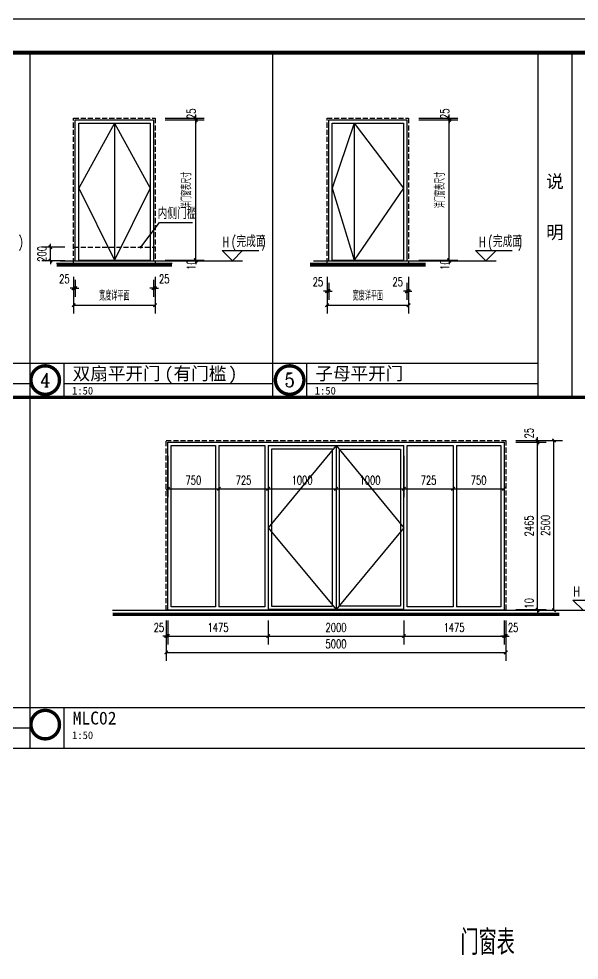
# Model space of a CAD drawing. Header units: millimetres. Extents: x 434053 to 1059003, y -2417481 to 936527.
# Drawn here: x 540490 to 548740, y -2400390 to -2386521 of the extents above; entities that cross this region are included whole.
import ezdxf
from ezdxf.enums import TextEntityAlignment as Align

# ---------------------------------------------------------------- set-up
doc = ezdxf.new("R2010")
doc.units = ezdxf.units.MM
doc.header["$LTSCALE"] = 1000
doc.header["$MEASUREMENT"] = 0
doc.linetypes.add('DASH', pattern=[0.35, 0.25, -0.1])
doc.layers.get('Defpoints').update_dxf_attribs({"color": 6})
for name, color, linetype in [('A-ANNO-DIMS', 3, 'Continuous'), ('A-ANNO-TABL', 7, 'Continuous'), ('A-ANNO-TTLB', 7, 'Continuous'), ('DIM_IDEN', 3, 'Continuous'), ('PUB_DIM', 83, 'Continuous'), ('PUB_TEXT', 7, 'Continuous'), ('WINDOW', 4, 'Continuous'), ('建筑-注释-说明', 7, 'Continuous')]:
    doc.layers.add(name, color=color, linetype=linetype)
doc.styles.add('_TCH_DIM', font='SIMPLEX.shx', dxfattribs={"width": 0.8, "height": 3, "bigfont": 'GBCBIG.shx'})
doc.styles.add('_TCH_DIM_T3', font='SIMPLEX', dxfattribs={"width": 0.705882, "bigfont": 'GBCBIG'})
doc.styles.add('_TCH_LABEL', font='COMPLEX', dxfattribs={"bigfont": 'GBCBIG'})
doc.styles.add('_TCH_WDTABLE', font='SIMPLEX', dxfattribs={"bigfont": 'GBCBIG'})
doc.styles.add('宋体', font='', dxfattribs={"width": 0.8})
doc.styles.get('宋体').set_extended_font_data('SimSun')
doc.dimstyles.new('_TCH_ARCH&&50', dxfattribs={"dimtxt": 127.5, "dimasz": 50, "dimexe": 125, "dimexo": 150, "dimgap": 61.25, "dimtad": 1, "dimdec": 0, "dimzin": 0, "dimdsep": 46, "dimtxsty": '_TCH_DIM_T3', "dimblk": 'ARCHTICK', "dimcen": 0.09, "dimclrt": 7, "dimazin": 2, "dimtfac": 1, "dimtdec": 0, "dimtix": 1, "dimtmove": 2, "dimatfit": 3, "dimfxl": 1, "dimtolj": 1, "dimtzin": 0, "dimarcsym": 0})

# ---------------------------------------------------------------- blocks, each defined once
blk = doc.blocks.new('_ArchTick')
at = {"color": 0, "linetype": 'ByBlock', "const_width": 0.4}
blk.add_lwpolyline([(-0.5, -0.5), (0.5, 0.5)], dxfattribs=at)
blk = doc.blocks.new('*D215')
at = {"layer": 'Defpoints', "color": 0, "transparency": 16777216}
for p in [(545028, -2390170), (546228, -2390170), (546228, -2390740)]:
    blk.add_point(p, dxfattribs=at)
at = {"layer": 'PUB_DIM', "color": 0, "lineweight": -2, "transparency": 16777216}
for p, q in [((545028, -2390320), (545028, -2390865)), ((546228, -2390320), (546228, -2390865)), ((545028, -2390740), (546228, -2390740))]:
    blk.add_line(p, q, dxfattribs=at)
at = {"layer": 'PUB_DIM', "color": 0, "lineweight": -2, "transparency": 16777216, "xscale": 50, "yscale": 50, "zscale": 50, "rotation": 180}
blk.add_blockref('_ArchTick', (545028, -2390740), dxfattribs=at)
at = {"layer": 'PUB_DIM', "color": 0, "lineweight": -2, "transparency": 16777216, "xscale": 50, "yscale": 50, "zscale": 50}
blk.add_blockref('_ArchTick', (546228, -2390740), dxfattribs=at)
at = {"layer": 'PUB_DIM', "color": 7, "transparency": 16777216, "insert": (545628, -2390608), "char_height": 127.5, "attachment_point": 5, "style": '_TCH_DIM_T3'}
blk.add_mtext('\\A1;宽度详平面', dxfattribs=at)
blk = doc.blocks.new('*D216')
at = {"layer": 'Defpoints', "color": 0, "transparency": 16777216}
for p in [(545028, -2390259), (545053, -2390259), (545053, -2390534)]:
    blk.add_point(p, dxfattribs=at)
at = {"layer": 'PUB_DIM', "color": 0, "lineweight": -2, "transparency": 16777216}
for p, q in [((545028, -2390409), (545028, -2390659)), ((545053, -2390409), (545053, -2390659)), ((545028, -2390534), (544978, -2390534)), ((545028, -2390534), (545053, -2390534)), ((545053, -2390534), (545103, -2390534))]:
    blk.add_line(p, q, dxfattribs=at)
at = {"layer": 'PUB_DIM', "color": 0, "lineweight": -2, "transparency": 16777216, "xscale": 50, "yscale": 50, "zscale": 50}
blk.add_blockref('_ArchTick', (545028, -2390534), dxfattribs=at)
at = {"layer": 'PUB_DIM', "color": 0, "lineweight": -2, "transparency": 16777216, "xscale": 50, "yscale": 50, "zscale": 50, "rotation": 180}
blk.add_blockref('_ArchTick', (545053, -2390534), dxfattribs=at)
at = {"layer": 'PUB_DIM', "color": 7, "transparency": 16777216, "insert": (544893, -2390397), "char_height": 127.5, "attachment_point": 5, "style": '_TCH_DIM_T3'}
blk.add_mtext('\\A1;25', dxfattribs=at)
blk = doc.blocks.new('*D223')
at = {"layer": 'Defpoints', "color": 0, "transparency": 16777216}
for p in [(546203, -2390259), (546228, -2390259), (546228, -2390534)]:
    blk.add_point(p, dxfattribs=at)
at = {"layer": 'PUB_DIM', "color": 0, "lineweight": -2, "transparency": 16777216}
for p, q in [((546203, -2390409), (546203, -2390659)), ((546228, -2390409), (546228, -2390659)), ((546203, -2390534), (546153, -2390534)), ((546203, -2390534), (546228, -2390534)), ((546228, -2390534), (546278, -2390534))]:
    blk.add_line(p, q, dxfattribs=at)
at = {"layer": 'PUB_DIM', "color": 0, "lineweight": -2, "transparency": 16777216, "xscale": 50, "yscale": 50, "zscale": 50}
blk.add_blockref('_ArchTick', (546203, -2390534), dxfattribs=at)
at = {"layer": 'PUB_DIM', "color": 0, "lineweight": -2, "transparency": 16777216, "xscale": 50, "yscale": 50, "zscale": 50, "rotation": 180}
blk.add_blockref('_ArchTick', (546228, -2390534), dxfattribs=at)
at = {"layer": 'PUB_DIM', "color": 7, "transparency": 16777216, "insert": (546068, -2390397), "char_height": 127.5, "attachment_point": 5, "style": '_TCH_DIM_T3'}
blk.add_mtext('\\A1;25', dxfattribs=at)
blk = doc.blocks.new('*D228')
at = {"layer": 'Defpoints', "color": 0, "transparency": 16777216}
for p in [(541296, -2390170), (542496, -2390170), (542496, -2390740)]:
    blk.add_point(p, dxfattribs=at)
at = {"layer": 'PUB_DIM', "color": 0, "lineweight": -2, "transparency": 16777216}
for p, q in [((541296, -2390320), (541296, -2390865)), ((542496, -2390320), (542496, -2390865)), ((541296, -2390740), (542496, -2390740))]:
    blk.add_line(p, q, dxfattribs=at)
at = {"layer": 'PUB_DIM', "color": 0, "lineweight": -2, "transparency": 16777216, "xscale": 50, "yscale": 50, "zscale": 50, "rotation": 180}
blk.add_blockref('_ArchTick', (541296, -2390740), dxfattribs=at)
at = {"layer": 'PUB_DIM', "color": 0, "lineweight": -2, "transparency": 16777216, "xscale": 50, "yscale": 50, "zscale": 50}
blk.add_blockref('_ArchTick', (542496, -2390740), dxfattribs=at)
at = {"layer": 'PUB_DIM', "color": 7, "transparency": 16777216, "insert": (541896, -2390608), "char_height": 127.5, "attachment_point": 5, "style": '_TCH_DIM_T3'}
blk.add_mtext('\\A1;宽度详平面', dxfattribs=at)
blk = doc.blocks.new('*D229')
at = {"layer": 'Defpoints', "color": 0, "transparency": 16777216}
for p in [(541296, -2390215), (541321, -2390215), (541321, -2390491)]:
    blk.add_point(p, dxfattribs=at)
at = {"layer": 'PUB_DIM', "color": 0, "lineweight": -2, "transparency": 16777216}
for p, q in [((541296, -2390365), (541296, -2390616)), ((541321, -2390365), (541321, -2390616)), ((541296, -2390491), (541246, -2390491)), ((541296, -2390491), (541321, -2390491)), ((541321, -2390491), (541371, -2390491))]:
    blk.add_line(p, q, dxfattribs=at)
at = {"layer": 'PUB_DIM', "color": 0, "lineweight": -2, "transparency": 16777216, "xscale": 50, "yscale": 50, "zscale": 50}
blk.add_blockref('_ArchTick', (541296, -2390491), dxfattribs=at)
at = {"layer": 'PUB_DIM', "color": 0, "lineweight": -2, "transparency": 16777216, "xscale": 50, "yscale": 50, "zscale": 50, "rotation": 180}
blk.add_blockref('_ArchTick', (541321, -2390491), dxfattribs=at)
at = {"layer": 'PUB_DIM', "color": 7, "transparency": 16777216, "insert": (541161, -2390354), "char_height": 127.5, "attachment_point": 5, "style": '_TCH_DIM_T3'}
blk.add_mtext('\\A1;25', dxfattribs=at)
blk = doc.blocks.new('*D230')
at = {"layer": 'Defpoints', "color": 0, "transparency": 16777216}
for p in [(542471, -2390215), (542496, -2390215), (542496, -2390491)]:
    blk.add_point(p, dxfattribs=at)
at = {"layer": 'PUB_DIM', "color": 0, "lineweight": -2, "transparency": 16777216}
for p, q in [((542471, -2390365), (542471, -2390616)), ((542496, -2390365), (542496, -2390616)), ((542471, -2390491), (542421, -2390491)), ((542471, -2390491), (542496, -2390491)), ((542496, -2390491), (542546, -2390491))]:
    blk.add_line(p, q, dxfattribs=at)
at = {"layer": 'PUB_DIM', "color": 0, "lineweight": -2, "transparency": 16777216, "xscale": 50, "yscale": 50, "zscale": 50}
blk.add_blockref('_ArchTick', (542471, -2390491), dxfattribs=at)
at = {"layer": 'PUB_DIM', "color": 0, "lineweight": -2, "transparency": 16777216, "xscale": 50, "yscale": 50, "zscale": 50, "rotation": 180}
blk.add_blockref('_ArchTick', (542496, -2390491), dxfattribs=at)
at = {"layer": 'PUB_DIM', "color": 7, "transparency": 16777216, "insert": (542631, -2390354), "char_height": 127.5, "attachment_point": 5, "style": '_TCH_DIM_T3'}
blk.add_mtext('\\A1;25', dxfattribs=at)
blk = doc.blocks.new('*D231')
at = {"layer": 'Defpoints', "color": 0, "transparency": 16777216}
for p in [(540955, -2389885), (541317, -2389885), (541317, -2390085)]:
    blk.add_point(p, dxfattribs=at)
at = {"layer": 'PUB_DIM', "color": 0, "lineweight": -2, "transparency": 16777216}
for p, q in [((541167, -2389885), (540830, -2389885)), ((540955, -2389885), (540955, -2389835)), ((540955, -2390085), (540955, -2389885)), ((541167, -2390085), (540830, -2390085)), ((540955, -2390085), (540955, -2390135))]:
    blk.add_line(p, q, dxfattribs=at)
at = {"layer": 'PUB_DIM', "color": 0, "lineweight": -2, "transparency": 16777216, "xscale": 50, "yscale": 50, "zscale": 50}
for p, rotation in [((540955, -2389885), 270), ((540955, -2390085), 90)]:
    blk.add_blockref('_ArchTick', p, dxfattribs=dict(at, rotation=rotation))
at = {"layer": 'PUB_DIM', "color": 7, "transparency": 16777216, "insert": (540830, -2389985), "char_height": 127.5, "attachment_point": 5, "rotation": 90, "style": '_TCH_DIM_T3'}
blk.add_mtext('\\A1;200', dxfattribs=at)
blk = doc.blocks.new('*D1348')
at = {"layer": 'A-ANNO-DIMS', "color": 0, "lineweight": -2, "transparency": 16777216}
for p, q in [((542660, -2395384), (542660, -2395739)), ((542685, -2395384), (542685, -2395739)), ((542660, -2395614), (542610, -2395614)), ((542660, -2395614), (542685, -2395614)), ((542685, -2395614), (542735, -2395614))]:
    blk.add_line(p, q, dxfattribs=at)
at = {"layer": 'Defpoints', "color": 0, "transparency": 16777216}
for p in [(542660, -2395234), (542685, -2395234), (542685, -2395614)]:
    blk.add_point(p, dxfattribs=at)
at = {"layer": 'A-ANNO-DIMS', "color": 0, "lineweight": -2, "transparency": 16777216, "xscale": 50, "yscale": 50, "zscale": 50}
blk.add_blockref('_ArchTick', (542660, -2395614), dxfattribs=at)
at = {"layer": 'A-ANNO-DIMS', "color": 0, "lineweight": -2, "transparency": 16777216, "xscale": 50, "yscale": 50, "zscale": 50, "rotation": 180}
blk.add_blockref('_ArchTick', (542685, -2395614), dxfattribs=at)
at = {"layer": 'A-ANNO-DIMS', "color": 7, "transparency": 16777216, "insert": (542552, -2395489), "char_height": 127.5, "attachment_point": 5, "style": '_TCH_DIM_T3'}
blk.add_mtext('\\A1;25', dxfattribs=at)
blk = doc.blocks.new('*D1349')
at = {"layer": 'A-ANNO-DIMS', "color": 0, "lineweight": -2, "transparency": 16777216}
for p, q in [((542685, -2395384), (542685, -2395739)), ((544160, -2395384), (544160, -2395739)), ((542685, -2395614), (544160, -2395614))]:
    blk.add_line(p, q, dxfattribs=at)
at = {"layer": 'Defpoints', "color": 0, "transparency": 16777216}
for p in [(542685, -2395234), (544160, -2395234), (544160, -2395614)]:
    blk.add_point(p, dxfattribs=at)
at = {"layer": 'A-ANNO-DIMS', "color": 0, "lineweight": -2, "transparency": 16777216, "xscale": 50, "yscale": 50, "zscale": 50, "rotation": 180}
blk.add_blockref('_ArchTick', (542685, -2395614), dxfattribs=at)
at = {"layer": 'A-ANNO-DIMS', "color": 0, "lineweight": -2, "transparency": 16777216, "xscale": 50, "yscale": 50, "zscale": 50}
blk.add_blockref('_ArchTick', (544160, -2395614), dxfattribs=at)
at = {"layer": 'A-ANNO-DIMS', "color": 7, "transparency": 16777216, "insert": (543423, -2395489), "char_height": 127.5, "attachment_point": 5, "style": '_TCH_DIM_T3'}
blk.add_mtext('\\A1;1475', dxfattribs=at)
blk = doc.blocks.new('*D1350')
at = {"layer": 'A-ANNO-DIMS', "color": 0, "lineweight": -2, "transparency": 16777216}
for p, q in [((544160, -2395384), (544160, -2395739)), ((546160, -2395384), (546160, -2395739)), ((544160, -2395614), (546160, -2395614))]:
    blk.add_line(p, q, dxfattribs=at)
at = {"layer": 'Defpoints', "color": 0, "transparency": 16777216}
for p in [(544160, -2395234), (546160, -2395234), (546160, -2395614)]:
    blk.add_point(p, dxfattribs=at)
at = {"layer": 'A-ANNO-DIMS', "color": 0, "lineweight": -2, "transparency": 16777216, "xscale": 50, "yscale": 50, "zscale": 50, "rotation": 180}
blk.add_blockref('_ArchTick', (544160, -2395614), dxfattribs=at)
at = {"layer": 'A-ANNO-DIMS', "color": 0, "lineweight": -2, "transparency": 16777216, "xscale": 50, "yscale": 50, "zscale": 50}
blk.add_blockref('_ArchTick', (546160, -2395614), dxfattribs=at)
at = {"layer": 'A-ANNO-DIMS', "color": 7, "transparency": 16777216, "insert": (545160, -2395489), "char_height": 127.5, "attachment_point": 5, "style": '_TCH_DIM_T3'}
blk.add_mtext('\\A1;2000', dxfattribs=at)
blk = doc.blocks.new('*D1351')
at = {"layer": 'A-ANNO-DIMS', "color": 0, "lineweight": -2, "transparency": 16777216}
for p, q in [((546160, -2395384), (546160, -2395739)), ((547635, -2395384), (547635, -2395739)), ((546160, -2395614), (547635, -2395614))]:
    blk.add_line(p, q, dxfattribs=at)
at = {"layer": 'Defpoints', "color": 0, "transparency": 16777216}
for p in [(546160, -2395234), (547635, -2395234), (547635, -2395614)]:
    blk.add_point(p, dxfattribs=at)
at = {"layer": 'A-ANNO-DIMS', "color": 0, "lineweight": -2, "transparency": 16777216, "xscale": 50, "yscale": 50, "zscale": 50, "rotation": 180}
blk.add_blockref('_ArchTick', (546160, -2395614), dxfattribs=at)
at = {"layer": 'A-ANNO-DIMS', "color": 0, "lineweight": -2, "transparency": 16777216, "xscale": 50, "yscale": 50, "zscale": 50}
blk.add_blockref('_ArchTick', (547635, -2395614), dxfattribs=at)
at = {"layer": 'A-ANNO-DIMS', "color": 7, "transparency": 16777216, "insert": (546898, -2395489), "char_height": 127.5, "attachment_point": 5, "style": '_TCH_DIM_T3'}
blk.add_mtext('\\A1;1475', dxfattribs=at)
blk = doc.blocks.new('*D1352')
at = {"layer": 'A-ANNO-DIMS', "color": 0, "lineweight": -2, "transparency": 16777216}
for p, q in [((547635, -2395384), (547635, -2395739)), ((547660, -2395384), (547660, -2395739)), ((547635, -2395614), (547585, -2395614)), ((547635, -2395614), (547660, -2395614)), ((547660, -2395614), (547710, -2395614))]:
    blk.add_line(p, q, dxfattribs=at)
at = {"layer": 'Defpoints', "color": 0, "transparency": 16777216}
for p in [(547635, -2395234), (547660, -2395234), (547660, -2395614)]:
    blk.add_point(p, dxfattribs=at)
at = {"layer": 'A-ANNO-DIMS', "color": 0, "lineweight": -2, "transparency": 16777216, "xscale": 50, "yscale": 50, "zscale": 50}
blk.add_blockref('_ArchTick', (547635, -2395614), dxfattribs=at)
at = {"layer": 'A-ANNO-DIMS', "color": 0, "lineweight": -2, "transparency": 16777216, "xscale": 50, "yscale": 50, "zscale": 50, "rotation": 180}
blk.add_blockref('_ArchTick', (547660, -2395614), dxfattribs=at)
at = {"layer": 'A-ANNO-DIMS', "color": 7, "transparency": 16777216, "insert": (547768, -2395489), "char_height": 127.5, "attachment_point": 5, "style": '_TCH_DIM_T3'}
blk.add_mtext('\\A1;25', dxfattribs=at)
blk = doc.blocks.new('*D1353')
at = {"layer": 'A-ANNO-DIMS', "color": 0, "lineweight": -2, "transparency": 16777216}
for p, q in [((542660, -2395384), (542660, -2395981)), ((547660, -2395384), (547660, -2395981)), ((542660, -2395856), (547660, -2395856))]:
    blk.add_line(p, q, dxfattribs=at)
at = {"layer": 'Defpoints', "color": 0, "transparency": 16777216}
for p in [(542660, -2395234), (547660, -2395234), (547660, -2395856)]:
    blk.add_point(p, dxfattribs=at)
at = {"layer": 'A-ANNO-DIMS', "color": 0, "lineweight": -2, "transparency": 16777216, "xscale": 50, "yscale": 50, "zscale": 50, "rotation": 180}
blk.add_blockref('_ArchTick', (542660, -2395856), dxfattribs=at)
at = {"layer": 'A-ANNO-DIMS', "color": 0, "lineweight": -2, "transparency": 16777216, "xscale": 50, "yscale": 50, "zscale": 50}
blk.add_blockref('_ArchTick', (547660, -2395856), dxfattribs=at)
at = {"layer": 'A-ANNO-DIMS', "color": 7, "transparency": 16777216, "insert": (545160, -2395731), "char_height": 127.5, "attachment_point": 5, "style": '_TCH_DIM_T3'}
blk.add_mtext('\\A1;5000', dxfattribs=at)
blk = doc.blocks.new('*D1354')
at = {"layer": 'A-ANNO-DIMS', "color": 0, "lineweight": -2, "transparency": 16777216}
for p, q in [((548127, -2392734), (548127, -2392684)), ((547810, -2392734), (548252, -2392734)), ((547810, -2392759), (548252, -2392759)), ((548127, -2392759), (548127, -2392734)), ((548127, -2392759), (548127, -2392809))]:
    blk.add_line(p, q, dxfattribs=at)
at = {"layer": 'Defpoints', "color": 0, "transparency": 16777216}
for p in [(547660, -2392734), (547660, -2392759), (548127, -2392734)]:
    blk.add_point(p, dxfattribs=at)
at = {"layer": 'A-ANNO-DIMS', "color": 0, "lineweight": -2, "transparency": 16777216, "xscale": 50, "yscale": 50, "zscale": 50}
for p, rotation in [((548127, -2392734), 270), ((548127, -2392759), 90)]:
    blk.add_blockref('_ArchTick', p, dxfattribs=dict(at, rotation=rotation))
at = {"layer": 'A-ANNO-DIMS', "color": 7, "transparency": 16777216, "insert": (548002, -2392626), "char_height": 127.5, "attachment_point": 5, "rotation": 90, "style": '_TCH_DIM_T3'}
blk.add_mtext('\\A1;25', dxfattribs=at)
blk = doc.blocks.new('*D1355')
at = {"layer": 'A-ANNO-DIMS', "color": 0, "lineweight": -2, "transparency": 16777216}
for p, q in [((547810, -2392759), (548252, -2392759)), ((548127, -2395224), (548127, -2392759)), ((547810, -2395224), (548252, -2395224))]:
    blk.add_line(p, q, dxfattribs=at)
at = {"layer": 'Defpoints', "color": 0, "transparency": 16777216}
for p in [(547660, -2392759), (548127, -2392759), (547660, -2395224)]:
    blk.add_point(p, dxfattribs=at)
at = {"layer": 'A-ANNO-DIMS', "color": 0, "lineweight": -2, "transparency": 16777216, "xscale": 50, "yscale": 50, "zscale": 50}
for p, rotation in [((548127, -2392759), 90), ((548127, -2395224), 270)]:
    blk.add_blockref('_ArchTick', p, dxfattribs=dict(at, rotation=rotation))
at = {"layer": 'A-ANNO-DIMS', "color": 7, "transparency": 16777216, "insert": (548002, -2393992), "char_height": 127.5, "attachment_point": 5, "rotation": 90, "style": '_TCH_DIM_T3'}
blk.add_mtext('\\A1;2465', dxfattribs=at)
blk = doc.blocks.new('*D1356')
at = {"layer": 'A-ANNO-DIMS', "color": 0, "lineweight": -2, "transparency": 16777216}
for p, q in [((547810, -2395224), (548252, -2395224)), ((548127, -2395224), (548127, -2395174)), ((548127, -2395234), (548127, -2395224)), ((547810, -2395234), (548252, -2395234)), ((548127, -2395234), (548127, -2395284))]:
    blk.add_line(p, q, dxfattribs=at)
at = {"layer": 'Defpoints', "color": 0, "transparency": 16777216}
for p in [(547660, -2395224), (548127, -2395224), (547660, -2395234)]:
    blk.add_point(p, dxfattribs=at)
at = {"layer": 'A-ANNO-DIMS', "color": 0, "lineweight": -2, "transparency": 16777216, "xscale": 50, "yscale": 50, "zscale": 50}
for p, rotation in [((548127, -2395224), 270), ((548127, -2395234), 90)]:
    blk.add_blockref('_ArchTick', p, dxfattribs=dict(at, rotation=rotation))
at = {"layer": 'A-ANNO-DIMS', "color": 7, "transparency": 16777216, "insert": (548002, -2395133), "char_height": 127.5, "attachment_point": 5, "rotation": 90, "style": '_TCH_DIM_T3'}
blk.add_mtext('\\A1;10', dxfattribs=at)
blk = doc.blocks.new('*D1357')
at = {"layer": 'A-ANNO-DIMS', "color": 0, "lineweight": -2, "transparency": 16777216}
for p, q in [((547810, -2392734), (548494, -2392734)), ((548369, -2395234), (548369, -2392734)), ((547810, -2395234), (548494, -2395234))]:
    blk.add_line(p, q, dxfattribs=at)
at = {"layer": 'Defpoints', "color": 0, "transparency": 16777216}
for p in [(547660, -2392734), (548369, -2392734), (547660, -2395234)]:
    blk.add_point(p, dxfattribs=at)
at = {"layer": 'A-ANNO-DIMS', "color": 0, "lineweight": -2, "transparency": 16777216, "xscale": 50, "yscale": 50, "zscale": 50}
for p, rotation in [((548369, -2392734), 90), ((548369, -2395234), 270)]:
    blk.add_blockref('_ArchTick', p, dxfattribs=dict(at, rotation=rotation))
at = {"layer": 'A-ANNO-DIMS', "color": 7, "transparency": 16777216, "insert": (548244, -2393984), "char_height": 127.5, "attachment_point": 5, "rotation": 90, "style": '_TCH_DIM_T3'}
blk.add_mtext('\\A1;2500', dxfattribs=at)
blk = doc.blocks.new('*D1358')
at = {"layer": 'A-ANNO-DIMS', "color": 0, "lineweight": -2, "transparency": 16777216}
for p, q in [((542685, -2392959), (542685, -2393570)), ((543435, -2392959), (543435, -2393570)), ((542685, -2393445), (543435, -2393445))]:
    blk.add_line(p, q, dxfattribs=at)
at = {"layer": 'Defpoints', "color": 0, "transparency": 16777216}
for p in [(542685, -2392809), (543435, -2392809), (543435, -2393445)]:
    blk.add_point(p, dxfattribs=at)
at = {"layer": 'A-ANNO-DIMS', "color": 0, "lineweight": -2, "transparency": 16777216, "xscale": 50, "yscale": 50, "zscale": 50, "rotation": 180}
blk.add_blockref('_ArchTick', (542685, -2393445), dxfattribs=at)
at = {"layer": 'A-ANNO-DIMS', "color": 0, "lineweight": -2, "transparency": 16777216, "xscale": 50, "yscale": 50, "zscale": 50}
blk.add_blockref('_ArchTick', (543435, -2393445), dxfattribs=at)
at = {"layer": 'A-ANNO-DIMS', "color": 7, "transparency": 16777216, "insert": (543060, -2393320), "char_height": 127.5, "attachment_point": 5, "style": '_TCH_DIM_T3'}
blk.add_mtext('\\A1;750', dxfattribs=at)
blk = doc.blocks.new('*D1359')
at = {"layer": 'A-ANNO-DIMS', "color": 0, "lineweight": -2, "transparency": 16777216}
for p, q in [((543435, -2392959), (543435, -2393570)), ((544160, -2392959), (544160, -2393570)), ((543435, -2393445), (544160, -2393445))]:
    blk.add_line(p, q, dxfattribs=at)
at = {"layer": 'Defpoints', "color": 0, "transparency": 16777216}
for p in [(543435, -2392809), (544160, -2392809), (544160, -2393445)]:
    blk.add_point(p, dxfattribs=at)
at = {"layer": 'A-ANNO-DIMS', "color": 0, "lineweight": -2, "transparency": 16777216, "xscale": 50, "yscale": 50, "zscale": 50, "rotation": 180}
blk.add_blockref('_ArchTick', (543435, -2393445), dxfattribs=at)
at = {"layer": 'A-ANNO-DIMS', "color": 0, "lineweight": -2, "transparency": 16777216, "xscale": 50, "yscale": 50, "zscale": 50}
blk.add_blockref('_ArchTick', (544160, -2393445), dxfattribs=at)
at = {"layer": 'A-ANNO-DIMS', "color": 7, "transparency": 16777216, "insert": (543798, -2393320), "char_height": 127.5, "attachment_point": 5, "style": '_TCH_DIM_T3'}
blk.add_mtext('\\A1;725', dxfattribs=at)
blk = doc.blocks.new('*D1360')
at = {"layer": 'A-ANNO-DIMS', "color": 0, "lineweight": -2, "transparency": 16777216}
for p, q in [((544160, -2392959), (544160, -2393570)), ((545160, -2392959), (545160, -2393570)), ((544160, -2393445), (545160, -2393445))]:
    blk.add_line(p, q, dxfattribs=at)
at = {"layer": 'Defpoints', "color": 0, "transparency": 16777216}
for p in [(544160, -2392809), (545160, -2392809), (545160, -2393445)]:
    blk.add_point(p, dxfattribs=at)
at = {"layer": 'A-ANNO-DIMS', "color": 0, "lineweight": -2, "transparency": 16777216, "xscale": 50, "yscale": 50, "zscale": 50, "rotation": 180}
blk.add_blockref('_ArchTick', (544160, -2393445), dxfattribs=at)
at = {"layer": 'A-ANNO-DIMS', "color": 0, "lineweight": -2, "transparency": 16777216, "xscale": 50, "yscale": 50, "zscale": 50}
blk.add_blockref('_ArchTick', (545160, -2393445), dxfattribs=at)
at = {"layer": 'A-ANNO-DIMS', "color": 7, "transparency": 16777216, "insert": (544660, -2393320), "char_height": 127.5, "attachment_point": 5, "style": '_TCH_DIM_T3'}
blk.add_mtext('\\A1;1000', dxfattribs=at)
blk = doc.blocks.new('*D1361')
at = {"layer": 'A-ANNO-DIMS', "color": 0, "lineweight": -2, "transparency": 16777216}
for p, q in [((545160, -2392959), (545160, -2393570)), ((546160, -2392959), (546160, -2393570)), ((545160, -2393445), (546160, -2393445))]:
    blk.add_line(p, q, dxfattribs=at)
at = {"layer": 'Defpoints', "color": 0, "transparency": 16777216}
for p in [(545160, -2392809), (546160, -2392809), (546160, -2393445)]:
    blk.add_point(p, dxfattribs=at)
at = {"layer": 'A-ANNO-DIMS', "color": 0, "lineweight": -2, "transparency": 16777216, "xscale": 50, "yscale": 50, "zscale": 50, "rotation": 180}
blk.add_blockref('_ArchTick', (545160, -2393445), dxfattribs=at)
at = {"layer": 'A-ANNO-DIMS', "color": 0, "lineweight": -2, "transparency": 16777216, "xscale": 50, "yscale": 50, "zscale": 50}
blk.add_blockref('_ArchTick', (546160, -2393445), dxfattribs=at)
at = {"layer": 'A-ANNO-DIMS', "color": 7, "transparency": 16777216, "insert": (545660, -2393320), "char_height": 127.5, "attachment_point": 5, "style": '_TCH_DIM_T3'}
blk.add_mtext('\\A1;1000', dxfattribs=at)
blk = doc.blocks.new('*D1362')
at = {"layer": 'A-ANNO-DIMS', "color": 0, "lineweight": -2, "transparency": 16777216}
for p, q in [((546160, -2392959), (546160, -2393570)), ((546885, -2392959), (546885, -2393570)), ((546160, -2393445), (546885, -2393445))]:
    blk.add_line(p, q, dxfattribs=at)
at = {"layer": 'Defpoints', "color": 0, "transparency": 16777216}
for p in [(546160, -2392809), (546885, -2392809), (546885, -2393445)]:
    blk.add_point(p, dxfattribs=at)
at = {"layer": 'A-ANNO-DIMS', "color": 0, "lineweight": -2, "transparency": 16777216, "xscale": 50, "yscale": 50, "zscale": 50, "rotation": 180}
blk.add_blockref('_ArchTick', (546160, -2393445), dxfattribs=at)
at = {"layer": 'A-ANNO-DIMS', "color": 0, "lineweight": -2, "transparency": 16777216, "xscale": 50, "yscale": 50, "zscale": 50}
blk.add_blockref('_ArchTick', (546885, -2393445), dxfattribs=at)
at = {"layer": 'A-ANNO-DIMS', "color": 7, "transparency": 16777216, "insert": (546523, -2393320), "char_height": 127.5, "attachment_point": 5, "style": '_TCH_DIM_T3'}
blk.add_mtext('\\A1;725', dxfattribs=at)
blk = doc.blocks.new('*D1363')
at = {"layer": 'A-ANNO-DIMS', "color": 0, "lineweight": -2, "transparency": 16777216}
for p, q in [((546885, -2392959), (546885, -2393570)), ((547635, -2392959), (547635, -2393570)), ((546885, -2393445), (547635, -2393445))]:
    blk.add_line(p, q, dxfattribs=at)
at = {"layer": 'Defpoints', "color": 0, "transparency": 16777216}
for p in [(546885, -2392809), (547635, -2392809), (547635, -2393445)]:
    blk.add_point(p, dxfattribs=at)
at = {"layer": 'A-ANNO-DIMS', "color": 0, "lineweight": -2, "transparency": 16777216, "xscale": 50, "yscale": 50, "zscale": 50, "rotation": 180}
blk.add_blockref('_ArchTick', (546885, -2393445), dxfattribs=at)
at = {"layer": 'A-ANNO-DIMS', "color": 0, "lineweight": -2, "transparency": 16777216, "xscale": 50, "yscale": 50, "zscale": 50}
blk.add_blockref('_ArchTick', (547635, -2393445), dxfattribs=at)
at = {"layer": 'A-ANNO-DIMS', "color": 7, "transparency": 16777216, "insert": (547260, -2393320), "char_height": 127.5, "attachment_point": 5, "style": '_TCH_DIM_T3'}
blk.add_mtext('\\A1;750', dxfattribs=at)
blk = doc.blocks.new('*D1380')
at = {"layer": 'A-ANNO-DIMS', "color": 0, "lineweight": -2, "transparency": 16777216}
for p, q in [((546378, -2390075), (546953, -2390075)), ((546378, -2390085), (546953, -2390085)), ((546828, -2390075), (546828, -2390025)), ((546828, -2390085), (546828, -2390075)), ((546828, -2390085), (546828, -2390135))]:
    blk.add_line(p, q, dxfattribs=at)
at = {"layer": 'Defpoints', "color": 0, "transparency": 16777216}
for p in [(546228, -2390075), (546228, -2390085), (546828, -2390075)]:
    blk.add_point(p, dxfattribs=at)
at = {"layer": 'A-ANNO-DIMS', "color": 0, "lineweight": -2, "transparency": 16777216, "xscale": 50, "yscale": 50, "zscale": 50}
for p, rotation in [((546828, -2390075), 270), ((546828, -2390085), 90)]:
    blk.add_blockref('_ArchTick', p, dxfattribs=dict(at, rotation=rotation))
at = {"layer": 'A-ANNO-DIMS', "color": 7, "transparency": 16777216, "insert": (546761, -2390143), "char_height": 127.5, "attachment_point": 5, "rotation": 90, "style": '_TCH_DIM_T3'}
blk.add_mtext('\\A1;10', dxfattribs=at)
blk = doc.blocks.new('*D1381')
at = {"layer": 'A-ANNO-DIMS', "color": 0, "lineweight": -2, "transparency": 16777216}
for p, q in [((546378, -2388010), (546953, -2388010)), ((546828, -2390075), (546828, -2388010)), ((546378, -2390075), (546953, -2390075))]:
    blk.add_line(p, q, dxfattribs=at)
at = {"layer": 'Defpoints', "color": 0, "transparency": 16777216}
for p in [(546228, -2388010), (546828, -2388010), (546228, -2390075)]:
    blk.add_point(p, dxfattribs=at)
at = {"layer": 'A-ANNO-DIMS', "color": 0, "lineweight": -2, "transparency": 16777216, "xscale": 50, "yscale": 50, "zscale": 50}
for p, rotation in [((546828, -2388010), 90), ((546828, -2390075), 270)]:
    blk.add_blockref('_ArchTick', p, dxfattribs=dict(at, rotation=rotation))
at = {"layer": 'A-ANNO-DIMS', "color": 7, "transparency": 16777216, "insert": (546699, -2389043), "char_height": 127.5, "attachment_point": 5, "rotation": 90, "style": '_TCH_DIM_T3'}
blk.add_mtext('\\A1;详门窗表尺寸', dxfattribs=at)
blk = doc.blocks.new('*D1382')
at = {"layer": 'A-ANNO-DIMS', "color": 0, "lineweight": -2, "transparency": 16777216}
for p, q in [((546378, -2387985), (546953, -2387985)), ((546378, -2388010), (546953, -2388010)), ((546828, -2387985), (546828, -2387935)), ((546828, -2388010), (546828, -2387985)), ((546828, -2388010), (546828, -2388060))]:
    blk.add_line(p, q, dxfattribs=at)
at = {"layer": 'Defpoints', "color": 0, "transparency": 16777216}
for p in [(546228, -2387985), (546228, -2388010), (546828, -2387985)]:
    blk.add_point(p, dxfattribs=at)
at = {"layer": 'A-ANNO-DIMS', "color": 0, "lineweight": -2, "transparency": 16777216, "xscale": 50, "yscale": 50, "zscale": 50}
for p, rotation in [((546828, -2387985), 270), ((546828, -2388010), 90)]:
    blk.add_blockref('_ArchTick', p, dxfattribs=dict(at, rotation=rotation))
at = {"layer": 'A-ANNO-DIMS', "color": 7, "transparency": 16777216, "insert": (546761, -2387920), "char_height": 127.5, "attachment_point": 5, "rotation": 90, "style": '_TCH_DIM_T3'}
blk.add_mtext('\\A1;25', dxfattribs=at)
blk = doc.blocks.new('*D1383')
at = {"layer": 'A-ANNO-DIMS', "color": 0, "lineweight": -2, "transparency": 16777216}
for p, q in [((542646, -2390075), (543221, -2390075)), ((542646, -2390085), (543221, -2390085)), ((543096, -2390075), (543096, -2390025)), ((543096, -2390085), (543096, -2390075)), ((543096, -2390085), (543096, -2390135))]:
    blk.add_line(p, q, dxfattribs=at)
at = {"layer": 'Defpoints', "color": 0, "transparency": 16777216}
for p in [(542496, -2390075), (542496, -2390085), (543096, -2390075)]:
    blk.add_point(p, dxfattribs=at)
at = {"layer": 'A-ANNO-DIMS', "color": 0, "lineweight": -2, "transparency": 16777216, "xscale": 50, "yscale": 50, "zscale": 50}
for p, rotation in [((543096, -2390075), 270), ((543096, -2390085), 90)]:
    blk.add_blockref('_ArchTick', p, dxfattribs=dict(at, rotation=rotation))
at = {"layer": 'A-ANNO-DIMS', "color": 7, "transparency": 16777216, "insert": (543029, -2390143), "char_height": 127.5, "attachment_point": 5, "rotation": 90, "style": '_TCH_DIM_T3'}
blk.add_mtext('\\A1;10', dxfattribs=at)
blk = doc.blocks.new('*D1384')
at = {"layer": 'A-ANNO-DIMS', "color": 0, "lineweight": -2, "transparency": 16777216}
for p, q in [((542646, -2388010), (543221, -2388010)), ((543096, -2390075), (543096, -2388010)), ((542646, -2390075), (543221, -2390075))]:
    blk.add_line(p, q, dxfattribs=at)
at = {"layer": 'Defpoints', "color": 0, "transparency": 16777216}
for p in [(542496, -2388010), (543096, -2388010), (542496, -2390075)]:
    blk.add_point(p, dxfattribs=at)
at = {"layer": 'A-ANNO-DIMS', "color": 0, "lineweight": -2, "transparency": 16777216, "xscale": 50, "yscale": 50, "zscale": 50}
for p, rotation in [((543096, -2388010), 90), ((543096, -2390075), 270)]:
    blk.add_blockref('_ArchTick', p, dxfattribs=dict(at, rotation=rotation))
at = {"layer": 'A-ANNO-DIMS', "color": 7, "transparency": 16777216, "insert": (542967, -2389043), "char_height": 127.5, "attachment_point": 5, "rotation": 90, "style": '_TCH_DIM_T3'}
blk.add_mtext('\\A1;详门窗表尺寸', dxfattribs=at)
blk = doc.blocks.new('*D1385')
at = {"layer": 'A-ANNO-DIMS', "color": 0, "lineweight": -2, "transparency": 16777216}
for p, q in [((542646, -2387985), (543221, -2387985)), ((542646, -2388010), (543221, -2388010)), ((543096, -2387985), (543096, -2387935)), ((543096, -2388010), (543096, -2387985)), ((543096, -2388010), (543096, -2388060))]:
    blk.add_line(p, q, dxfattribs=at)
at = {"layer": 'Defpoints', "color": 0, "transparency": 16777216}
for p in [(542496, -2387985), (542496, -2388010), (543096, -2387985)]:
    blk.add_point(p, dxfattribs=at)
at = {"layer": 'A-ANNO-DIMS', "color": 0, "lineweight": -2, "transparency": 16777216, "xscale": 50, "yscale": 50, "zscale": 50}
for p, rotation in [((543096, -2387985), 270), ((543096, -2388010), 90)]:
    blk.add_blockref('_ArchTick', p, dxfattribs=dict(at, rotation=rotation))
at = {"layer": 'A-ANNO-DIMS', "color": 7, "transparency": 16777216, "insert": (543029, -2387920), "char_height": 127.5, "attachment_point": 5, "rotation": 90, "style": '_TCH_DIM_T3'}
blk.add_mtext('\\A1;25', dxfattribs=at)

msp = doc.modelspace()

# ---------------------------------------------------------------- linework, layer by layer
for p, q in [((540649.9, -2387021.3), (540649.9, -2392097.1)), ((544223.4, -2387021.3), (544223.4, -2392097.1)), ((548132, -2387021.3), (548132, -2392097.1)), ((541046.3, -2390120.4), (542746.3, -2390120.4)), ((544778.1, -2390120.4), (546478.1, -2390120.4)), ((548132, -2391597.1), (530050.9, -2391597.1)), ((541149.9, -2391597.1), (541149.9, -2392097.1)), ((544723.4, -2391597.1), (544723.4, -2392097.1)), ((540649.9, -2391897.1), (537568.9, -2391897.1)), ((544223.4, -2391897.1), (541149.9, -2391897.1)), ((548132, -2391897.1), (544723.4, -2391897.1)), ((567100.9, -2392097.1), (530050.9, -2392097.1)), ((540649.9, -2392097.1), (540649.9, -2397273)), ((561847.9, -2396673), (530050.9, -2396673)), ((541149.9, -2396673), (541149.9, -2397273)), ((540649.9, -2396973), (530550.9, -2396973)), ((561847.9, -2397273), (530050.9, -2397273))]:
    msp.add_line(p, q)
at = {"color": 3}
msp.add_line((548632, -2387021.3), (548632, -2392097.1), dxfattribs=at)
at = {"color": 11}
for p, q in [((541096.3, -2390085.4), (543284.4, -2390085.4)), ((544828.1, -2390085.4), (547016.2, -2390085.4)), ((541870.3, -2395234.1), (548448.2, -2395234.1))]:
    msp.add_line(p, q, dxfattribs=at)
at = {"const_width": 50}
for points in [[(541046.3, -2390145.4), (542746.3, -2390145.4)], [(544778.1, -2390145.4), (546478.1, -2390145.4)], [(567100.9, -2392097.1), (530050.9, -2392097.1)], [(541870.3, -2395294.1), (548448.2, -2395294.1)]]:
    msp.add_lwpolyline(points, dxfattribs=at)
at = {"layer": 'A-ANNO-TTLB'}
msp.add_lwpolyline([(528800.9, -2416221.3), (528800.9, -2386521.3), (570850.9, -2386521.3), (570850.9, -2416221.3)], close=True, dxfattribs=at)
at = {"layer": 'A-ANNO-TTLB', "const_width": 60}
msp.add_lwpolyline([(530050.9, -2415721.3), (570350.9, -2415721.3), (570350.9, -2387021.3), (530050.9, -2387021.3)], close=True, dxfattribs=at)
at = {"layer": 'DIM_IDEN', "const_width": 50}
for points in [[(541088.3, -2391843.3, 1), (540668.3, -2391843.3, 1)], [(544687.4, -2391843.3, 1), (544267.4, -2391843.3, 1)], [(541088.3, -2396919.2, 1), (540668.3, -2396919.2, 1)]]:
    msp.add_lwpolyline(points, format="xyb", close=True, dxfattribs=at)
at = {"layer": 'PUB_DIM', "linetype": 'ByBlock'}
for p, q in [((542285.3, -2389885.4), (542563.3, -2389523.7)), ((542563.3, -2389523.7), (543044.8, -2389523.7))]:
    msp.add_line(p, q, dxfattribs=at)
at = {"layer": 'PUB_DIM'}
for p, q in [((543634.4, -2390085.4), (543484.4, -2389935.4)), ((543484.4, -2389935.4), (544021.2, -2389935.4)), ((543634.4, -2390085.4), (543784.4, -2389935.4)), ((547366.2, -2390085.4), (547216.2, -2389935.4)), ((547216.2, -2389935.4), (547753, -2389935.4)), ((547366.2, -2390085.4), (547516.2, -2389935.4)), ((543284.4, -2390085.4), (543784.4, -2390085.4)), ((547016.2, -2390085.4), (547516.2, -2390085.4)), ((548798.2, -2395234.1), (548648.2, -2395084.1)), ((548648.2, -2395084.1), (549184.9, -2395084.1)), ((548448.2, -2395234.1), (548948.2, -2395234.1))]:
    msp.add_line(p, q, dxfattribs=at)
at = {"layer": 'PUB_DIM', "linetype": 'ByBlock', "const_width": 20}
msp.add_lwpolyline([(542279.2, -2389893.3, 1), (542291.4, -2389877.5, 1)], format="xyb", close=True, dxfattribs=at)
at = {"layer": 'WINDOW', "color": 11, "linetype": 'DASH', "ltscale": 0.3}
for p, q in [((541296.3, -2390120.4), (541296.3, -2387985.4)), ((541296.3, -2387985.4), (542496.3, -2387985.4)), ((542496.3, -2387985.4), (542496.3, -2390120.4)), ((545028.1, -2390120.4), (545028.1, -2387985.4)), ((545028.1, -2387985.4), (546228.1, -2387985.4)), ((546228.1, -2387985.4), (546228.1, -2390120.4)), ((541296.3, -2389885.4), (542496.3, -2389885.4))]:
    msp.add_line(p, q, dxfattribs=at)
at = {"layer": 'WINDOW'}
for p, q in [((541321.3, -2390085.4), (541321.3, -2388010.4)), ((541321.3, -2388010.4), (542471.3, -2388010.4)), ((542471.3, -2388010.4), (542471.3, -2390085.4)), ((545053.1, -2390085.4), (545053.1, -2388010.4)), ((545053.1, -2388010.4), (546203.1, -2388010.4)), ((546203.1, -2388010.4), (546203.1, -2390085.4)), ((541371.3, -2390085.4), (541371.3, -2388060.4)), ((541371.3, -2388060.4), (542421.3, -2388060.4)), ((541896.3, -2388060.4), (541896.3, -2390075.4)), ((542421.3, -2388060.4), (542421.3, -2390085.4)), ((545103.1, -2390085.4), (545103.1, -2388060.4)), ((545103.1, -2388060.4), (546153.1, -2388060.4)), ((545428.1, -2388060.4), (545428.1, -2390075.4)), ((546153.1, -2388060.4), (546153.1, -2390085.4)), ((541371.3, -2390075.4), (542421.3, -2390075.4)), ((545103.1, -2390075.4), (546153.1, -2390075.4)), ((543385, -2392809.1), (543385, -2395184.1)), ((543435, -2392809.1), (543435, -2395184.1)), ((544110, -2392809.1), (544110, -2395184.1)), ((544160, -2392809.1), (544160, -2395234.1)), ((545160, -2392809.1), (545160, -2395224.1)), ((546160, -2395234.1), (546160, -2392809.1)), ((546210, -2395184.1), (546210, -2392809.1)), ((546885, -2392809.1), (546885, -2395184.1)), ((546935, -2392809.1), (546935, -2395184.1))]:
    msp.add_line(p, q, dxfattribs=at)
at = {"layer": 'WINDOW', "color": 11, "ltscale": 0.3}
for points in [[(541896.3, -2388060.4), (541371.3, -2389015.4), (541896.3, -2390075.4)], [(541896.3, -2388060.4), (542421.3, -2389015.4), (541896.3, -2390075.4)], [(545428.1, -2388060.4), (545103.1, -2389015.4), (545428.1, -2390075.4)], [(545428.1, -2388060.4), (546153.1, -2389015.4), (545428.1, -2390075.4)], [(545160, -2392809.1), (544160, -2394021.6), (545160, -2395224.1)], [(545160, -2392809.1), (546160, -2394021.6), (545160, -2395224.1)]]:
    msp.add_lwpolyline(points, dxfattribs=at)
at = {"layer": 'WINDOW', "color": 11, "linetype": 'DASH', "ltscale": 0.3}
msp.add_lwpolyline([(542660, -2392734.1), (547660, -2392734.1), (547660, -2395234.1), (542660, -2395234.1)], close=True, dxfattribs=at)
at = {"layer": 'WINDOW'}
for points in [[(542685, -2392759.1), (547635, -2392759.1), (547635, -2395234.1), (542685, -2395234.1)], [(545107.6, -2392859.1), (544210, -2392859.1), (544210, -2395174.1), (545107.6, -2395174.1)], [(545212.4, -2392859.1), (546110, -2392859.1), (546110, -2395174.1), (545212.4, -2395174.1)]]:
    msp.add_lwpolyline(points, close=True, dxfattribs=at)
for points in [[(543385, -2395184.1), (542735, -2395184.1), (542735, -2392809.1), (543385, -2392809.1)], [(543435, -2392809.1), (544110, -2392809.1)], [(544160, -2392809.1), (546160, -2392809.1)], [(546210, -2392809.1), (546885, -2392809.1)], [(546935, -2392809.1), (547585, -2392809.1), (547585, -2395184.1), (546935, -2395184.1)], [(544110, -2395184.1), (543435, -2395184.1)], [(546160, -2395224.1), (544160, -2395224.1)], [(546885, -2395184.1), (546210, -2395184.1)]]:
    msp.add_lwpolyline(points, dxfattribs=at)

# ---------------------------------------------------------------- texts
at = {"layer": 'A-ANNO-TABL', "style": '_TCH_WDTABLE'}
msp.add_text('门窗表', height=370.38, dxfattribs=at).set_placement((546992.3, -2400312.5))
at = {"layer": 'DIM_IDEN', "color": 7, "style": '_TCH_LABEL'}
for s, height, width, p, p2 in [('4', 201.5, 0.985837, (540802.6, -2391944), (540954, -2391944)), ('5', 208.4, 1.020156, (544406.5, -2391947.5), (544548.3, -2391947.5))]:
    msp.add_text(s, height=height, dxfattribs=dict(at, width=width)).set_placement(p, p2, align=Align.FIT)
at = {"layer": 'PUB_DIM', "color": 7, "linetype": 'ByBlock', "style": '_TCH_DIM'}
msp.add_text('内侧门槛', height=168.79, dxfattribs=at).set_placement((542532.4, -2389471.2))
at = {"layer": 'PUB_DIM', "color": 7, "style": '_TCH_DIM', "width": 0.705882}
for s, p in [(')', (540488.4, -2389882.9)), ('H', (543488.3, -2389882.9)), ('(', (543623.3, -2389882.9)), (')', (544061.9, -2389882.9)), ('H', (547264.9, -2389882.9)), ('(', (547399.9, -2389882.9)), (')', (547838.5, -2389882.9)), ('H', (548652, -2395031.6))]:
    msp.add_text(s, height=148.8, dxfattribs=at).set_placement(p)
at = {"layer": 'PUB_DIM', "color": 7, "style": '_TCH_DIM'}
for p in [(543693.3, -2389882.9), (547469.9, -2389882.9)]:
    msp.add_text('完成面', height=168.79, dxfattribs=at).set_placement(p)
at = {"layer": 'PUB_TEXT', "color": 3, "style": '宋体'}
for s, p in [('说', (548253.4, -2389012.1)), ('明', (548253.4, -2389762.1))]:
    msp.add_text(s, height=189.9, dxfattribs=at).set_placement(p)
at = {"layer": '建筑-注释-说明', "style": '宋体'}
for s, height, p in [('双扇平开门', 189.87, (541282.5, -2391842)), ('(', 189.9, (542632.7, -2391842)), ('有门槛', 189.87, (542767.7, -2391842)), (')', 189.9, (543577.9, -2391842)), ('子母平开门', 189.87, (544856, -2391842)), ('1:50', 113.92, (541273.9, -2392056.8)), ('1:50', 113.92, (544847.4, -2392056.8)), ('MLC02', 189.87, (541282.5, -2396917.8)), ('1:50', 113.92, (541273.9, -2397132.6))]:
    msp.add_text(s, height=height, dxfattribs=at).set_placement(p)

# ---------------------------------------------------------------- dimensions: what is measured, and where the dimension line sits
at = {"layer": 'A-ANNO-DIMS'}
for base, p1, p2, angle, picture, middle in [((543096.3, -2387985.4), (542496.3, -2388010.4), (542496.3, -2387985.4), 90, '*D1385', (543029.3, -2387920.2)), ((546828.1, -2387985.4), (546228.1, -2388010.4), (546228.1, -2387985.4), 90, '*D1382', (546761.1, -2387920.2)), ((543096.3, -2390075.4), (542496.3, -2390085.4), (542496.3, -2390075.4), 90, '*D1383', (543029.3, -2390143.5)), ((546828.1, -2390075.4), (546228.1, -2390085.4), (546228.1, -2390075.4), 90, '*D1380', (546761.1, -2390143.5)), ((548127.4, -2392734.1), (547660, -2392759.1), (547660, -2392734.1), 90, '*D1354', (548002.4, -2392625.8)), ((548127.4, -2395224.1), (547660, -2395234.1), (547660, -2395224.1), 90, '*D1356', (548002.4, -2395132.6)), ((542685, -2395614.1), (542660, -2395234.1), (542685, -2395234.1), 0, '*D1348', (542551.7, -2395489.1)), ((547660, -2395614.1), (547635, -2395234.1), (547660, -2395234.1), 0, '*D1352', (547768.3, -2395489.1))]:
    dim = msp.add_linear_dim(base=base, p1=p1, p2=p2, angle=angle, dimstyle='_TCH_ARCH&&50', dxfattribs=at)
    dim.commit()
    dim.dimension.update_dxf_attribs({"geometry": picture, "text_midpoint": middle, "dimtype": 129})
for p1, p2, picture, middle in [((542496.3, -2390075.4), (542496.3, -2388010.4), '*D1384', (542967.1, -2389042.9)), ((546228.1, -2390075.4), (546228.1, -2388010.4), '*D1381', (546698.8, -2389042.9))]:
    dim = msp.add_aligned_dim(p1=p1, p2=p2, distance=-600, text='详门窗表尺寸', dimstyle='_TCH_ARCH&&50', dxfattribs=at)
    dim.commit()
    dim.dimension.update_dxf_attribs({"geometry": picture, "text_midpoint": middle})
for p1, p2, distance, picture, middle in [((547660, -2395234.1), (547660, -2392734.1), -709.4, '*D1357', (548244.4, -2393984.1)), ((547660, -2395224.1), (547660, -2392759.1), -467.4, '*D1355', (548002.4, -2393991.6)), ((542685, -2392809.1), (543435, -2392809.1), -636, '*D1358', (543060, -2393320.1)), ((543435, -2392809.1), (544160, -2392809.1), -636, '*D1359', (543797.5, -2393320.1)), ((544160, -2392809.1), (545160, -2392809.1), -636, '*D1360', (544660, -2393320.1)), ((545160, -2392809.1), (546160, -2392809.1), -636, '*D1361', (545660, -2393320.1)), ((546160, -2392809.1), (546885, -2392809.1), -636, '*D1362', (546522.5, -2393320.1)), ((546885, -2392809.1), (547635, -2392809.1), -636, '*D1363', (547260, -2393320.1)), ((542660, -2395234.1), (547660, -2395234.1), -621.6, '*D1353', (545160, -2395730.7)), ((542685, -2395234.1), (544160, -2395234.1), -380, '*D1349', (543422.5, -2395489.1)), ((544160, -2395234.1), (546160, -2395234.1), -380, '*D1350', (545160, -2395489.1)), ((546160, -2395234.1), (547635, -2395234.1), -380, '*D1351', (546897.5, -2395489.1))]:
    dim = msp.add_aligned_dim(p1=p1, p2=p2, distance=distance, dimstyle='_TCH_ARCH&&50', dxfattribs=at)
    dim.commit()
    dim.dimension.update_dxf_attribs({"geometry": picture, "text_midpoint": middle})
at = {"layer": 'PUB_DIM'}
dim = msp.add_aligned_dim(p1=(541316.9, -2390085.4), p2=(541316.9, -2389885.4), distance=361.7, dimstyle='_TCH_ARCH&&50', dxfattribs=at)
dim.commit()
dim.dimension.update_dxf_attribs({"geometry": '*D231', "text_midpoint": (540830.1, -2389985.4)})
for base, p1, p2, picture, middle in [((541321.3, -2390491.1), (541296.3, -2390215.5), (541321.3, -2390215.5), '*D229', (541161.3, -2390353.6)), ((542496.3, -2390491.1), (542471.3, -2390215.5), (542496.3, -2390215.5), '*D230', (542631.3, -2390353.6)), ((545053.1, -2390534.5), (545028.1, -2390258.9), (545053.1, -2390258.9), '*D216', (544893.1, -2390397)), ((546228.1, -2390534.5), (546203.1, -2390258.9), (546228.1, -2390258.9), '*D223', (546068.1, -2390397))]:
    dim = msp.add_linear_dim(base=base, p1=p1, p2=p2, angle=0, dimstyle='_TCH_ARCH&&50', dxfattribs=at)
    dim.commit()
    dim.dimension.update_dxf_attribs({"geometry": picture, "text_midpoint": middle, "dimtype": 129})
for p1, p2, picture, middle in [((541296.3, -2390170.2), (542496.3, -2390170.2), '*D228', (541896.3, -2390608.4)), ((545028.1, -2390170.2), (546228.1, -2390170.2), '*D215', (545628.1, -2390608.4))]:
    dim = msp.add_aligned_dim(p1=p1, p2=p2, distance=-569.5, text='宽度详平面', dimstyle='_TCH_ARCH&&50', dxfattribs=at)
    dim.commit()
    dim.dimension.update_dxf_attribs({"geometry": picture, "text_midpoint": middle})

doc.saveas('drawing.dxf')
